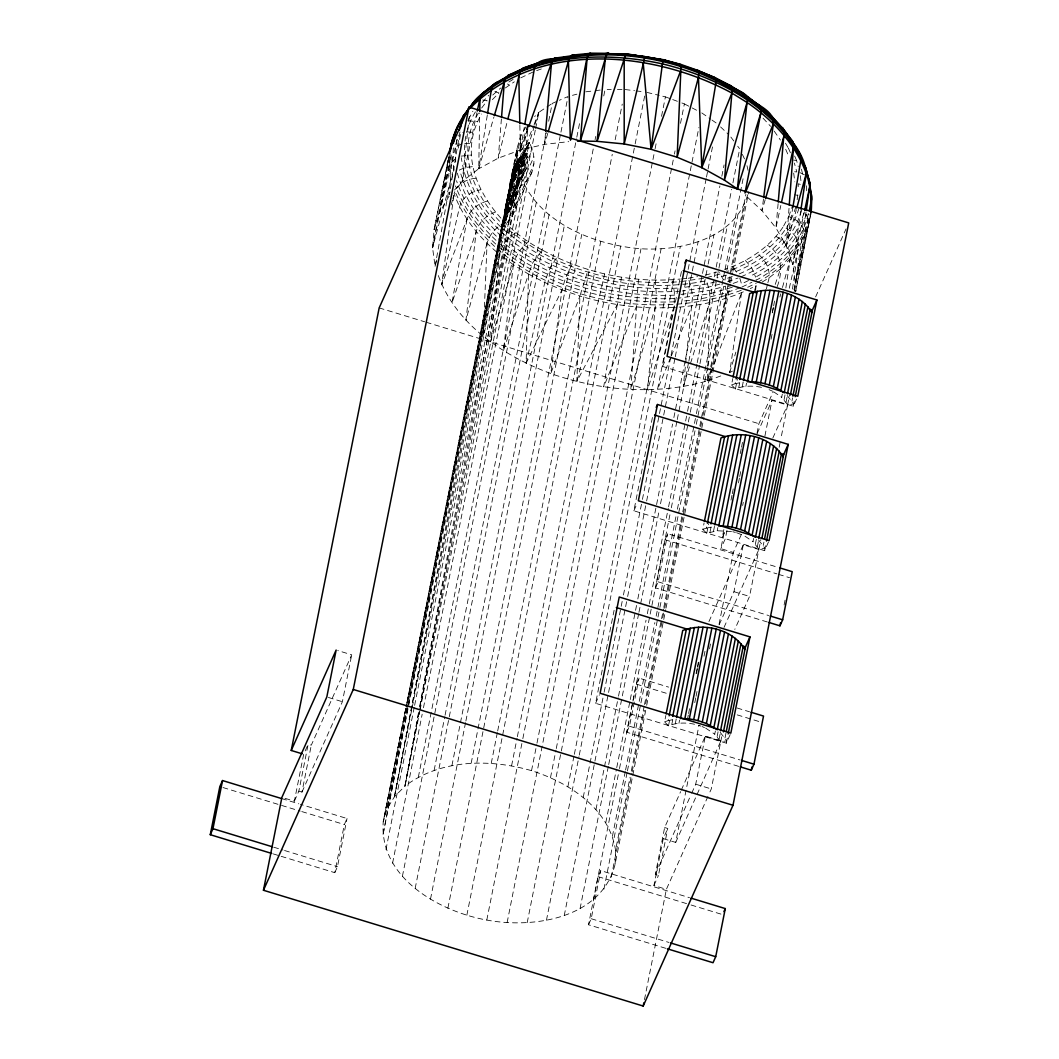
<?xml version="1.0" encoding="UTF-8"?>
<svg xmlns="http://www.w3.org/2000/svg" width="1059" height="1059" viewBox="0 0 1059 1059"><rect width="100%" height="100%" fill="white"/><g stroke="black" fill="none" stroke-linecap="round" stroke-linejoin="round"><path stroke-width="0.75" stroke-dasharray="5 3.75" d="M454.563 189.998L462.214 181.473L478.734 168.738L479.714 113.035M438.347 275.578C456.072 324.782 503.793 355.93 550.773 373.562C600.824 391.023 656.17 395.55 707.505 380.856L707.836 367.83M707.875 366.202L709.927 297.01L709.318 290.457L706.565 280.754C639.252 294.362 565.665 278.318 511.404 235.839C473.982 208.093 448.116 152.681 476.669 109.964M572.151 264.035L565.519 277.921L561.972 289.862L526.124 363.211L528.507 274.109L532.902 262.553L542.274 249.977C583.933 273.063 632.66 283.587 680.103 279.047M405.756 708.471L383.226 821.85C378.99 877.712 438.956 911.415 486.796 920.059C533.789 928.942 601.936 918.219 615.147 864.038L646.374 706.935M436.745 259.998L435.09 266.312L432.562 247.766L434.097 229.618L449.254 154.985L448.897 167.785L451.319 183.657M450.049 152.522L449.691 165.31L451.306 178.269L432.562 247.766L449.254 154.985M451.266 154.998L451.041 162.954L452.656 175.847L451.306 178.269M455.674 162.067L455.635 146.42L457.064 138.808M458.295 148.101L460.639 132.997L463.657 132.19M542.274 249.977C495.413 226.149 450.472 166.316 481.607 114.028M525.899 126.961L521.028 134.983L517.11 148.061L516.726 161.762L382.828 835.564L502.522 226.507L511.219 182.744L516.726 161.762C527.051 217.889 589.519 244.841 641.013 248.759C681.519 251.287 735.012 238.606 747.733 194.604M615.147 864.038L615.544 850.324L630.026 777.438M797.162 199.727L798.049 192.526M798.208 186.688L798.301 183.776L801.438 184.716M806.693 190.805L806.389 184.61M670.691 357.452L657.546 389.368L674.226 304.833L674.331 291.741L672.002 279.828M621.501 277.22L617.251 304.635L576.824 381.505L579.908 296.03L588.169 269.555M505.275 222.483C496.711 226.441 489.43 234.065 487.061 243.318L483.235 336.206L499.491 254.398C501.82 245.198 508.28 237.203 516.368 232.371M534.491 125.942L529.288 142.793L512.437 171.598L516.646 156.997L517.11 148.061C515.098 159.605 511.788 170.989 511.219 182.744C513.469 187.271 515.111 192.023 515.905 197.027C517.414 208.438 512.093 220.126 502.522 226.507L406.299 706.671M638.458 279.298L630.807 389.5L655.15 307.931L656.368 295.54L655.349 280.172M794.7 290.616L795.335 283.057L792.82 264.512L786.294 245.979L789.021 208.371M545.504 132.944L544.604 144.355L520.393 149.968L498.273 158.148L478.734 168.738L487.286 115.246M501.397 118.926L498.273 158.148L507.155 121.851M795.68 291.649L810.479 214.328M792.463 289.107L798.301 248.203C799.677 238.513 791.602 230.16 783.157 226.838C769.536 247.382 747.906 261.441 724.859 269.357M419.655 706.432L513.853 195.862L502.522 226.507C502.019 211.257 512.278 198.337 520.485 186.358C534.927 177.197 537.601 156.984 529.288 142.793L511.696 176.972L516.726 161.762L512.437 171.598M524.364 173.067L504.772 210.066L507.804 201.514L515.574 187.218L523.45 154.084L516.593 170.764L511.563 175.926C507.354 188.145 512.688 201.673 506.401 213.23L504.269 215.056L515.574 187.218L524.946 153.396L516.593 170.764L513.125 170.075L504.336 212.329L504.627 215.904L526.627 167.891L527.726 162.279L527.078 153.198C505.434 160.425 512.344 197.226 504.336 212.329L517.613 183.895L526.627 167.891M755.57 290.709L756.007 285.837L758.601 284.249M778.113 203.606L775.929 227.897L786.294 245.979L796.302 209.695M785.857 287.982L790.239 258.965C791.602 249.275 784.242 240.486 775.969 236.448M673.802 307.547L655.15 307.931L647.539 389.738L673.802 307.547C698.013 305.879 722.278 301.233 744.53 291.318M511.696 176.972L526.363 144.223L528.189 124.591M526.045 153.171L517.613 183.895L515.574 187.218L526.045 153.171L519.744 180.454L504.269 215.056L509.392 190.368L526.045 153.171L522.59 175.741M777.187 286.592C782.945 271.991 782.588 253.458 767.206 245.304M475.848 178.256C466.648 178.931 456.561 184.319 454.112 193.784C462.902 217.942 479.846 238.196 499.491 254.398L490.542 341.872L513.363 264.697C515.627 255.55 521.266 247.25 528.745 241.571M681.731 278.888L688.218 278.265L691.143 286.751L692.52 296.824L683.307 386.456L709.464 302.715M469.283 116.358L462.214 181.473L476.907 112.691M495.572 212.012C486.677 215.109 478.602 222.258 476.193 231.59L465.947 320.189L487.061 243.318M513.363 264.697L503.449 350.661L528.507 274.109L513.363 264.697L499.491 254.398M732.418 371.153L729.625 372.662L741.975 289.994C643.885 327.628 499.676 293.687 454.893 191.255M763.46 199.171L761.951 210.635L775.929 227.897L780.827 205.486M528.507 274.109L544.763 282.528L561.972 289.862L550.773 373.562L579.908 296.03C604.332 303.311 629.668 307.375 655.15 307.931M487.378 201.064C478.271 203.328 469.455 209.947 467.019 219.332L441.603 284.831L454.112 193.784L452.868 198.51M504.336 212.329L510.173 183.763L516.593 170.764L518.248 159.207L507.804 201.514L512.318 195.306L520.048 156.944L516.593 170.764L509.71 187.456L504.336 212.329L509.392 190.368L527.078 153.198M800.763 210.82L792.82 264.512L804.324 211.919M811.154 212.197L795.335 283.057L806.018 212.184M617.251 304.635L603.696 386.866L636.234 306.951M459.95 131.832L449.36 194.485L450.234 191.295M786.294 245.979L792.86 207.273M448.036 160.24L434.097 229.618L439.644 212.263L449.373 155.461M519.863 125.359L520.393 149.968L524.298 127.252M435.09 266.312L450.512 180.771M467.019 219.332L451.968 302.927L476.193 231.59M772.474 312.339L773.348 307.507M773.652 305.892L774.539 301.074M418.451 712.945L404.948 786.109L394.451 796.739L387.131 808.772L383.226 821.85L405.822 708.431L383.226 821.85M514.171 163.867L517.11 148.061M418.729 712.972L404.948 786.109C440.782 759.051 489.92 758.668 531.525 770.661C568.974 782.508 609.229 808.494 615.544 850.324M419.96 706.472L517.004 191.216L502.363 223.978M808.255 213.812C802.179 241.915 780.218 263.784 755.636 277.154L756.179 280.238C781.383 266.537 803.953 243.861 809.513 214.845M794.171 291.516L810.863 213.759L795.693 291.503M513.853 195.862L394.451 796.739L506.228 209.417L509.683 207.604L502.694 226.401L520.657 186.238M419.311 711.555L404.948 786.109L419.761 711.608M419.629 709.927L529.182 142.594L523.662 146.486L516.646 156.997L519.029 160.597L529.182 142.594M795.335 283.057L808.719 213.878M394.451 796.739L509.591 202.812M285.03 798.327L294.362 801.173L303.681 754.246L307.534 745.642M294.362 801.173L298.85 791.139L308.182 744.212L311.293 745.165L351.707 654.806L337.702 650.53M298.85 791.139L301.961 792.092L311.293 745.165M301.961 792.092L342.388 701.733L351.707 654.806M449.095 196.087L439.644 212.263L451.121 154.508M281.191 856.321L334.776 872.669L344.347 824.537L347.034 818.514L300.346 804.284M334.776 872.669L337.477 866.646L347.034 818.514M406.074 706.856L502.628 220.96L509.683 207.604M407.093 708.339L387.131 808.772L503.912 215.493L406.14 706.737M407.411 706.724L506.228 209.417M507.804 201.514L515.084 164.9L516.593 170.764L510.716 180.229M516.646 156.997L521.028 134.983L519.837 151.185L527.872 124.525M515.574 187.218L521.955 155.117L516.593 170.764M527.408 127.662L523.662 146.486L519.029 160.597M385.979 849.503L414.307 706.962M414.625 705.347L519.876 175.701M420.079 709.993L535.298 130.138M535.629 128.523L538.846 112.32L545.517 107.872M392.571 863.231L422.17 714.229M423.468 707.743L526.455 189.442M418.318 777.213L546.418 132.574M548.668 121.242L552.202 103.425L557.961 100.909M402.394 876.362L536.278 202.56M434.137 770.303L444.754 716.864M445.071 715.235L560.621 133.765M560.939 132.15L568.021 96.515L559.39 100.287M415.154 888.461L549.052 214.673M451.928 765.604L576.493 138.782M576.811 137.167L579.71 122.592M430.483 899.184L465.563 722.635M465.881 721.02L564.368 225.395M471.162 763.261L593.464 147.783M595.079 139.682L595.714 136.439M603.762 95.945L605.06 89.472L611.228 89.485M447.891 908.198L581.775 234.41M491.244 763.327L497.359 732.563M497.69 730.935L612.261 154.323M615.16 139.748L622.242 104.113M466.847 915.228L600.744 241.439M511.576 765.829L517.044 738.295M517.361 736.667L634.844 145.48M635.162 143.865L645.461 92.027M486.796 920.059L522.524 740.281M522.842 738.666L620.693 246.27M531.525 770.661L536.675 744.742M536.992 743.127L654.793 150.312M655.111 148.697L656.395 142.224M661.544 116.305L665.409 96.872L660.803 95.747M507.129 922.561L641.013 248.759M550.481 777.69L555.962 750.156M556.279 748.541L674.08 155.726M674.398 154.111L675.046 150.868M680.513 123.334L684.379 103.901L681.453 102.816M527.21 922.627L661.094 248.839M567.889 786.705L574.004 755.927M574.335 754.312L698.887 127.49M546.444 920.284L578.955 756.695M579.273 755.067L680.328 246.495M730.194 734.562L726.342 743.18L595.608 703.308L614.101 610.262M768.437 542.062L764.598 550.667L633.864 510.795L652.993 414.546M796.487 399.111L793.284 406.272L662.563 366.414L681.692 270.164M583.218 797.427L603.815 693.764M604.133 692.149L620.865 607.919M621.196 606.304L622.163 601.446M623.447 594.973L642.111 501.026M642.429 499.411L659.175 415.181M659.492 413.566L670.757 356.87M671.075 355.255L687.821 271.025M688.138 269.41L706.168 178.706M706.485 177.091L707.769 170.605M708.087 168.99L712.601 146.314M564.235 915.585L627.325 598.123M627.643 596.508L646.308 502.562M646.639 500.947L663.371 416.716M663.689 415.102L674.954 358.405M675.271 356.79L692.017 272.56M692.334 270.945L698.133 241.796M595.979 809.539L618.191 697.775M618.509 696.16L636.538 605.457M637.822 598.97L672.584 424.05M673.868 417.564L685.133 360.881M685.451 359.266L702.196 275.036M702.514 273.421L719.895 185.947M721.828 176.231L724.078 164.9M580.054 908.675L608.382 766.147M608.7 764.532L638.63 613.889M638.961 612.274L659.227 510.239M660.525 503.753L676.939 421.151M677.257 419.536L688.522 362.84M688.84 361.225L707.836 265.663M708.153 264.035L713.951 234.886M605.801 822.658L616.431 769.205M616.748 767.59L629.946 701.177M630.264 699.562L646.043 620.19M647.327 613.717L648.929 605.616M649.26 604.001L668.242 508.439M668.573 506.811L687.238 412.878M687.556 411.249L696.888 364.283M697.219 362.668L715.884 268.721M716.202 267.106L731.65 189.362M732.934 182.876L739.698 148.869L737.726 146.235M593.424 899.779L619.171 770.197M619.489 768.582L670.016 514.29M671.313 507.804L688.046 423.587M688.363 421.972L689.978 413.87M690.296 412.242L699.628 365.276M699.959 363.661L716.691 279.43M717.009 277.815L718.624 269.714M718.942 268.099L727.308 225.977M665.74 948.308L588.513 924.759L598.083 876.64L600.771 870.617L689.488 897.661M738.666 766.372L626.769 732.246L636.34 684.127L639.027 678.104L668.6 687.119M767.351 621.99L655.468 587.864L665.026 539.733L667.726 533.71L778.219 567.412M588.513 924.759L591.213 918.735L600.771 870.617M626.769 732.246L629.47 726.222L639.027 678.104M655.468 587.864L658.155 581.841L667.726 533.71M612.393 836.398L625.273 771.601M625.591 769.986L654.872 622.599M656.17 616.113L676.119 515.693M677.403 509.22L696.081 415.274M696.398 413.659L724.713 271.117M725.044 269.502L743.392 177.184M603.921 889.15L627.1 772.527M627.418 770.912L640.616 704.5M640.933 702.885L659.598 608.938M659.929 607.323L695.008 430.775M696.293 424.288L707.558 367.605M707.875 365.99L723.654 286.618M724.938 280.145L726.54 272.044M726.871 270.429L737.805 215.361M631.31 770.965L644.19 706.181M644.507 704.553L661.24 620.336M661.571 618.721L663.49 608.991M663.821 607.376L682.486 513.43M682.803 511.815L699.549 427.584M699.867 425.97L711.132 369.287M711.449 367.658L728.182 283.441M728.513 281.813L745.893 194.353M611.242 877.117L631.839 773.454M632.157 771.839L644.388 710.285M645.672 703.811L664.337 609.865M664.668 608.25L700.396 428.458M700.714 426.843L702.646 417.127M702.964 415.499L729.042 284.302M729.36 282.687L731.292 272.97M731.61 271.342L745.126 203.328M646.692 705.307L663.424 621.09M663.755 619.475L665.687 609.746M666.005 608.131L703.983 417.008M704.301 415.393L730.379 284.196M730.697 282.568L732.629 272.851M732.947 271.236L748.713 191.864M694.558 724.25C685.954 722.41 676.741 722.542 668.494 725.799L664.549 721.894L665.833 715.474M731.504 531.499L717.208 530.758L706.75 533.286L702.805 529.381L704.089 522.961M761.5 387.356C752.896 385.516 743.696 385.635 735.449 388.905L731.504 384.986L732.775 378.579M664.549 721.894L668.203 720.597L668.851 717.393M702.805 529.381L706.459 528.084L707.094 524.88M731.504 384.986L735.158 383.702L735.793 380.499M668.494 725.799L670.095 717.777M706.75 533.286L708.67 523.662M735.449 388.905L737.355 379.281M671.763 724.66L673.034 718.24M710.02 532.148L711.291 525.727M738.705 387.766L739.976 381.346M675.258 723.813L676.224 718.995L668.203 720.597M713.514 531.3L714.785 524.88M742.213 386.919L743.166 382.1L735.158 383.702M678.951 723.271L679.587 720.067M717.208 530.758L717.843 527.554M745.893 386.376L746.529 383.173M664.655 827.529L667.766 828.482L658.42 875.502L655.309 874.549L664.655 827.529L680.619 791.642M723.853 529.566L722.251 537.654L725.614 530.122M707.941 796.434L666.376 889.335L653.933 885.549L663.252 838.622L667.766 828.482M696.041 673.617L697.007 668.759M697.325 667.144L698.291 662.285M741.366 534.464L733.318 552.441L720.875 548.641L724.727 529.235M687.331 719.921L688.284 715.116M688.602 713.501L689.555 708.696M696.57 673.405L697.524 668.586M697.841 666.985L698.808 662.166M731.001 500.139L731.954 495.321M732.272 493.719L733.225 488.914M740.241 453.609L741.207 448.804M741.525 447.202L742.478 442.384M726.977 530.519L725.362 538.607L720.875 548.641M694.783 702.673L695.737 697.868M696.054 696.266L697.007 691.448M704.023 656.156L704.976 651.338M738.454 482.891L739.407 478.086M739.725 476.484L740.678 471.665M772.236 312.842L773.202 308.023M709.543 648.849L710.496 644.031M771.058 339.224L772.342 332.804M644.468 999.63L666.376 889.335M663.252 838.622L675.708 842.421L698.98 725.309M719.061 624.241L733.318 552.441M742.65 505.514L743.286 502.31M756.986 433.33L758.906 423.706L773.083 392.002M719.154 624.823L733.98 591.69L743.299 544.763L758.866 549.502L749.547 596.429L734.8 629.403M764.916 435.977L771.998 400.381L787.552 405.12L780.801 439.101M793.985 289.689L804.509 236.739C805.925 227.089 797.242 219.187 788.703 216.605L783.157 226.838M720.213 732.378L726.778 740.863L720.702 741.724L714.746 734.191L715.381 730.975M758.469 539.865L765.035 548.35L758.959 549.211L753.002 541.678L753.637 538.462M787.155 395.484L793.721 403.969L787.644 404.816L781.688 397.297L782.323 394.08M717.128 736.574L718.081 731.769M755.371 544.061L756.338 539.256M784.07 399.68L785.023 394.875M719.114 739.103L720.385 732.682M757.37 546.59L758.641 540.169M786.056 402.208L787.658 394.186M779.199 447.189L780.483 440.716M720.702 741.724L722.291 733.702M758.959 549.211L760.865 539.587M787.644 404.816L789.551 395.192M725.018 737.924L725.971 733.106M763.261 545.411L763.91 542.195M791.96 401.03L792.595 397.813M726.342 743.18L728.049 734.443M764.598 550.667L766.186 542.645M793.284 406.272L794.872 398.25M784.11 604.98L785.063 600.162M691.686 793.231L695.723 784.203L705.32 736.124L720.888 740.863L711.291 788.942L708.603 794.938M432.562 247.766L448.897 167.785L451.041 162.954L455.277 158.903M513.125 170.075L505.5 207.471L515.084 164.9M504.269 215.056L509.392 190.368L527.62 156.375L509.657 196.537L509.114 193.36M509.392 190.368L504.203 213.865L512.318 195.306L510.266 196.471L518.248 159.207M720.782 375.945L707.505 380.856L710.364 368.161M710.721 366.573L726.077 298.334L725.521 286.168L709.318 290.457L677.773 294.852M789.273 288.26L798.301 248.203L804.509 236.739L808.811 224.693M441.603 284.831L459.632 206.69C462.081 197.252 471.573 191.229 480.773 189.773M526.124 363.211L545.411 279.854L550.243 267.675L556.796 257.483M766.372 289.001L767.484 284.236M767.854 282.647C771.985 271.792 766.001 259.667 756.986 253.339M439.644 212.263L458.243 135.062M510.266 196.471L520.048 156.944M451.213 204.824L452.458 200.085M604.676 273.963L598.401 300.981L576.824 381.505M779.901 297.01L780.761 293.846M782.482 287.505L790.239 258.965L798.301 248.203M547.755 133.394L544.604 144.355L568.749 141.641M478.734 168.738L493.865 117.231M765.194 199.688L761.951 210.635L744.662 194.604M729.625 372.662L735.859 352.144M754.564 290.576L756.007 285.837L750.262 288.577M534.98 124.433L538.846 112.32L534.636 116.569M775.228 284.421L780.43 268.893L790.239 258.965M520.393 149.968L528.163 128.205M788.703 216.605L792.542 205.856M795.825 206.836C786.837 238.857 757.86 260.938 727.52 271.382M798.923 208.226C790.226 239.347 762.798 261.335 733.596 272.481M801.729 209.986C793.217 240.684 766.65 262.526 738.176 274.334L732.59 266.55M740.969 276.796C769.403 264.829 795.653 242.696 804.178 212.065L806.177 214.381C798.248 242.723 775.175 264.459 749.097 276.664M707.505 380.856L741.657 292.681M526.363 144.223L533.484 125.995M534.08 124.472L538.846 112.32M517.004 191.216L502.694 226.401L520.485 186.358M671.313 355.943L691.964 305.799M681.281 790.146L705.32 736.124M675.708 842.421L720.888 740.863M511.325 182.955L529.288 142.793L511.219 182.744M509.71 187.456L524.946 153.396M514.317 189.958L532.28 149.796M509.763 202.428L527.726 162.279M515.905 197.027L533.868 156.864M507.963 221.9L534.014 163.788M512.027 216.565L532.703 170.353M662.563 366.414L665.767 359.239M633.864 510.795L637.081 503.634M595.608 703.308L599.46 694.704M815.629 296.891L846.022 228.943M757.172 433.502L771.998 400.381M772.805 438.095L787.552 405.12M708.948 621.567L743.299 544.763M724.012 627.431L758.866 549.502M655.309 874.549L691.011 794.74M653.933 885.549L658.42 875.502M468.462 119.429L472.87 111.288M478.416 113.088C452.458 154.786 478.231 207.18 513.893 233.907C560.41 270.495 621.633 286.777 680.288 281.628M482.282 102.471L488.702 95.35M481.66 108.031L487.166 100.684L481.236 99.758M492.753 95.019L500.748 87.99M492.382 99.639L498.948 92.993L493.269 90.743M505.342 87.976L514.317 81.808M780.43 268.893L768.98 277.882L759.899 283.455M546.854 106.985L552.202 103.425M513.112 79.399L506.546 83.436L509.167 84.972M757.595 282.369C781.238 269.423 801.663 248.574 809.023 222.125L806.177 214.381M520.75 77.863L533.564 71.747M748.567 280.529L741.485 283.905L739.592 277.445M741.922 287.042L751.903 282.276M747.707 287.267L756.298 283.163M536.661 70.635L541.295 68.954M726.368 275.102L717.38 277.895M732.272 276.478L723.429 279.682L718.677 271.594M727.612 281.787L738.097 277.988M733.119 283.415L740.704 280.675M732.285 287.241L709.755 293.793L677.866 298.241M740.373 287.598C721.444 295.117 701.362 299.644 681.069 301.18M461.433 144.011L453.292 148.167L452.934 160.796L454.536 173.597M572.469 95.336L576.917 94.172M705.32 275.128L717.195 271.991M706.79 277.551L720.424 273.95M715.566 281.76L707.703 283.838L683.333 287.505M719.816 284.143L708.63 287.095L682.274 290.973M706.459 528.084L714.481 526.455M461.089 156.136L471.189 155.038M688.218 278.265L697.59 276.611M703.679 278.239L681.797 281.482M585.826 91.815L593.834 90.836M595.436 90.637L600.241 90.055M677.072 288.101C592.458 293.343 475.65 252.969 461.287 157.672M680.685 291.132C595.211 297.248 485.194 260.607 459.593 169.824L465.881 167.401L472.632 166.634M790.398 152.734L788.505 148.326L785.381 148.538L789.074 157.169M467.734 120.779L477.45 121.692M464.716 143.428L471.52 143.614M674.557 295.157C590.128 298.545 483.394 262.155 457.303 173.147M674.609 298.545C590.618 301.855 486.584 266.868 456.495 180.718M674.504 301.802C589.903 305.349 488.437 270.535 455.436 185.907M617.41 89.512L622.043 89.525M466.887 131.819L473.611 132.454M794.621 171.757L796.818 171.942L794.356 163.046M625.141 89.538L634.513 90.69M636.075 90.889L643.898 91.842M793.535 160.081L796.593 160.544L798.261 166.594M794.634 194.697L797.956 195.452M646.996 92.411L659.267 95.376M732.815 531.737L735.37 532.412M379.175 307.904L424.659 321.777M426.234 322.254L758.906 423.706M665.026 539.733L776.922 573.859M778.497 574.335L789.524 577.698M733.98 591.69L749.547 596.429M658.155 581.841L768.649 615.531M737.077 707.994L749.52 711.794M636.34 684.127L667.858 693.738M737.196 714.878L759.263 721.603M705.241 736.323L720.795 741.075M629.47 726.222L739.963 759.925M695.723 784.203L711.291 788.942M328.383 697.457L342.388 701.733M598.083 876.64L689.488 904.505M691.064 904.995L722.582 914.605M281.668 798.579L298.797 803.807M222.986 787.539L300.213 811.088M301.789 811.565L344.347 824.537M591.213 918.735L669.023 942.47M273.672 847.187L283.005 850.033M284.553 850.509L337.477 866.646M273.315 853.925L279.616 855.844M561.972 289.862L579.908 296.03M736.654 532.743L743.921 535.602M698.397 725.256L700.886 726.117M665.409 96.872L671.247 99.03M672.703 99.572L679.997 102.273M799.929 172.643L805.224 175.238M769.072 389.659L772.607 391.221M702.117 726.553L704.487 727.599M684.379 103.901L697.431 110.665M773.705 391.83L781.688 397.297M745.02 536.211L753.002 541.678M705.665 728.115L714.746 734.191M701.786 112.916L710.721 119.164M711.992 120.064L717.102 123.638M745.404 260.448L751.758 267.861L755.636 277.154M720.583 126.934L728.711 134.639M763.036 118.158L770.581 126.299M774.222 131.157L780.43 140.066M730.856 137.061L733.808 140.993M785.513 143.203L788.505 148.326M742.333 154.362L745.629 161.233M794.66 156.057L796.593 160.544M801.478 169.136L803.146 176.827M746.979 165.694L748.038 170.34M800.3 175.662L801.054 181.698M793.694 173.12L794.779 181.817"/><path stroke-width="1.5" d="M479.753 111.407L479.979 98.302L481.938 93.907L494.857 83.436L511.418 74.196L500.325 81M679.653 65.512L681.083 64.692L677.138 157.248L701.773 167.613L724.449 180.162L737.355 188.952L760.918 112.784L760.481 106.588L745.973 95.244L731.2 86.07L713.554 77.453L697.272 70.503L662.987 59.635L680.778 64.387L698.583 70.701L715.354 77.85L715.858 78.856L715.646 84.654L701.773 167.613L731.901 93.073L732.232 88.718L731.2 86.07L714.573 77.386L697.272 70.503M789.259 205.089L793.628 145.401L792.489 141.151L782.204 127.517L793.323 143.15M605.88 53.479L609.084 53.413L589.559 53.466L587.189 57.332L580.358 141.072L577.499 141.191M545.637 131.316L551.58 62.15L554.784 58.166L574.243 55.425M501.529 117.297L504.402 81.344L506.202 77.069L509.405 74.62M806.256 210.569L810.109 183.895L805.211 166.329L810.109 183.895M481.938 93.907L496.75 82.39C487.828 90.452 474.736 96.448 470.17 108.23C537.813 39.66 653.231 50.501 731.901 93.073L724.449 180.162L747.058 102.485C750.103 92.212 735.462 90.756 730.207 85.475M801.001 209.192L806.309 173.398C805.369 160.756 797.731 147.466 789.352 138.16M778.259 201.978L784.203 130.972C713.395 53.731 583.999 29.665 493.309 84.972L491.429 89.3L487.55 113.617M605.258 59.251L597.091 141.324L580.358 141.072L605.801 56.948L607.059 53.824L608.409 52.95M763.671 197.543L773.348 123.863C775.095 109.448 752.168 103.729 744.781 94.529L743.272 94.33M737.355 188.952L747.058 102.485L731.901 93.073M698.04 70.331L698.9 71.628L698.45 77.32L677.138 157.248L651.086 149.306L662.987 59.635L626.61 53.89L589.559 53.466M460.758 127.014L462.889 116.583L473.902 102.088L462.889 116.583M792.86 207.273L800.789 160.505L800.67 155.713L798.354 151.794L800.75 157.381M450.207 150.603C452.074 136.955 457.607 123.532 465.96 112.691L462.902 118.33M524.854 124.009L534.332 68.848C536.119 58.933 549.939 59 557.683 58.338M450.141 150.299L451.597 142.488L458.017 125.849L452.392 140.04L450.34 150.96M810.77 212.766L811.724 196.855L808.758 179.156L809.155 182.347M809.341 210.662L811.525 199.396L811.326 194.353L811.154 212.197C815.377 166.422 782.972 126.709 747.058 102.485M271.739 853.448L210.278 834.704L219.835 786.572L222.536 780.549L281.668 798.579M210.278 834.704L212.965 828.681L222.536 780.549M291.238 750.46L379.175 307.904L468.991 107.118L848.722 222.906L733 805.264L643.184 1006.05L263.453 890.262L281.906 797.374L326.821 696.981L336.14 650.054L291.238 750.46L302.133 753.783M453.358 143.269L455.899 130.442L462.121 118.979L467.482 111.804M263.453 890.262L353.269 689.462L468.991 107.118M570.682 139.854L586.62 59.635M657.48 404.498L638.352 500.761L769.086 540.62L788.214 444.37L657.48 404.498L656.196 407.371M686.179 260.117L667.051 356.38L797.771 396.238L816.899 299.988L686.179 260.117L684.895 262.989M744.98 193.003L760.918 112.784M666.151 713.872L682.724 630.449C704.235 622.546 732.643 629.152 744.94 649.419M704.407 521.359L720.98 437.936C742.491 430.033 770.886 436.639 783.197 456.906M733.093 376.978L749.666 293.555C771.177 285.652 799.585 292.258 811.896 312.524M669.169 715.791L686.378 629.152M707.425 523.278L724.634 436.639M736.111 378.897L753.32 292.258M672.756 716.413L690.283 628.172M710.999 523.901L728.539 435.659M739.698 379.519L757.225 291.278M676.542 717.353L694.4 627.524M714.799 524.854L732.656 435.011M743.484 380.459L761.342 290.629M680.487 718.637L698.662 627.193M718.743 526.124L736.918 434.68M765.604 290.298L747.429 381.743C759.978 381.399 772.818 384.774 783.064 392.161M681.943 718.637L684.855 718.637L703.03 627.193M720.199 526.124L723.112 526.124L741.287 434.68M751.811 381.743L769.972 290.298M684.855 718.637L689.277 718.982L707.452 627.537M723.112 526.124L727.533 526.469L745.708 435.024M756.219 382.074L774.394 290.643M689.277 718.982L693.698 719.643L711.86 628.199M727.533 526.469L731.954 527.13L750.116 435.686M760.64 382.749L778.815 291.304M716.122 729.055L706.393 723.522L698.053 720.636L716.228 629.192M773.652 445.879L755.477 537.323L744.649 531.009L736.309 528.123L754.485 436.679M764.995 383.729L783.17 292.297M643.184 1006.05L643.819 1002.847M702.302 721.92L720.477 630.489M740.559 529.421L758.734 437.976M769.258 385.026L787.419 293.581M706.393 723.522L724.568 632.077M744.649 531.009L762.824 439.564M773.348 386.614L791.51 295.183M710.285 725.375L728.446 633.931M748.528 532.862L766.703 441.431M777.227 388.481L795.388 297.036M713.898 727.493L732.073 636.049M752.155 534.98L770.33 443.536M780.854 390.599L799.015 299.154M717.221 729.836L735.396 638.392M784.176 392.942L802.338 301.497M720.53 730.776L738.375 640.933M758.787 538.263L776.631 448.42M787.472 393.882L805.33 304.039M723.456 731.875L740.982 643.634M762.03 537.76L779.239 451.121M790.398 394.981L807.938 306.739M726.289 731.504L743.18 646.48M764.545 538.991L781.436 453.967M792.913 396.212L810.135 309.585M728.248 733.543L745.47 646.917L749.957 636.883L619.237 597.011L600.109 693.274L730.829 733.132L749.957 636.883M766.504 541.03L783.726 454.404L788.214 444.37M795.203 396.648L812.412 310.022L816.899 299.988M740.241 766.848L751.268 770.211L751.916 767.007M768.927 622.467L779.967 625.829L780.602 622.626M667.316 948.798L713.025 962.724L715.712 956.701L725.283 908.582L691.037 898.138M751.268 770.211L753.968 764.188L763.526 716.069L751.083 712.27M779.967 625.829L782.654 619.806L792.225 571.675L779.768 567.889M449.334 153.78L451.597 142.488M617.225 53.824L626.994 54.327L626.173 54.035L625.207 56.087L597.091 141.324L624.201 143.958L644.957 56.537L640.06 55.928M477.252 111.089L479.979 98.302M781.516 202.282L793.39 147.85M804.668 210.317L809.897 186.41M459.407 130.231L462.121 118.979M507.936 118.687L520.459 70.265L523.398 67.948L540.196 62.19L521.796 68.848M548.205 131.832L569.04 59.079L570.775 55.915L573.012 55.002M796.739 208.12L806.309 173.398M494.315 115.669L504.402 81.344M765.657 198.126L784.216 135.592M528.719 126.643L550.958 64.467M624.188 60.231L624.201 143.958L651.086 149.306L680.5 71.152M745.88 191.6L773.348 123.863M723.932 911.587L725.283 908.582M470.924 105.834C519.016 54.697 597.58 49.68 662.457 63.897C721.483 78.075 783.329 111.619 806.521 170.909M712.323 78.062L715.354 77.85M507.645 75.586L525.224 67.617L512.794 73.534M541.798 61.766L556.187 57.967M537.138 63.288L553.526 58.96L589.876 53.93M548.244 60.84L552.97 59.595M571.834 55.161L590.485 53.321M588.672 54.194C649.564 51.269 712.35 68.531 760.481 106.588M626.173 54.035L663.053 59.873L681.083 64.692M631.892 54.936L636.79 55.531M648.201 57.16L661.173 59.675M731.954 527.13L736.309 528.123M693.698 719.643L698.053 720.636M768.172 114.557L771.614 116.08L783.435 129.066M683.267 270.641L755.716 292.734M809.261 309.056L812.412 310.022M654.568 415.022L725.441 436.639M780.576 453.451L783.726 454.404M770.211 616.007L782.654 619.806M616.312 607.535L688.76 629.628M742.319 645.964L745.47 646.917M741.512 760.402L753.968 764.188M353.269 689.462L733 805.264M670.585 942.947L715.712 956.701M212.965 828.681L272.11 846.71M744.596 95.31L747.217 97.256M758.112 104.444L772.726 117.496M770.065 115.087L780.523 126.365M791.152 139.47L800.67 155.713M809.553 185.55L809.95 188.754M643.17 62.56L651.086 149.306M698.45 77.32L701.773 167.613M568.445 61.382L570.324 139.828M518.764 74.501L519.823 123.718"/></g></svg>
